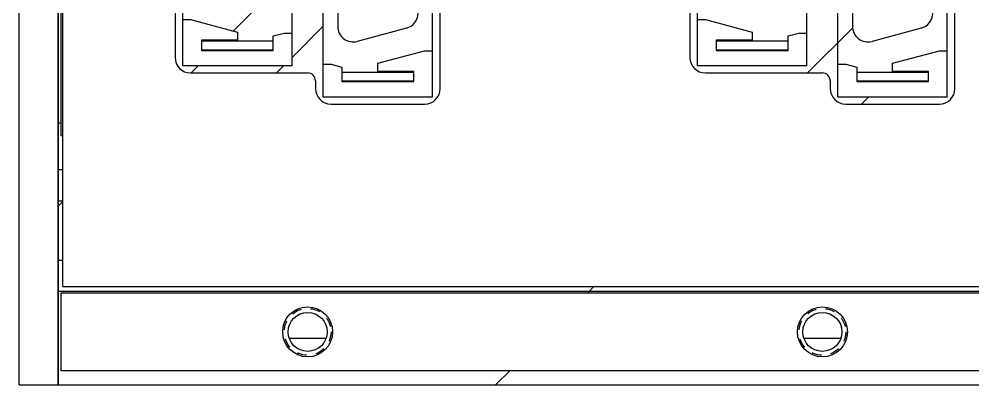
# Model space of a CAD drawing. Header units: inches. Extents: x 0 to 535, y 0 to 130.
# Drawn here: x 0 to 61.2, y 0 to 23.5 of the extents above; entities that cross this region are included whole.
import ezdxf

# ---------------------------------------------------------------- set-up
doc = ezdxf.new("R2010")
doc.units = ezdxf.units.IN
doc.header["$LTSCALE"] = 6.05
doc.header["$MEASUREMENT"] = 0
doc.linetypes.add('HIDDEN', pattern=[0.2, 0.1, -0.1])
for name, color, linetype in [('BRE716_PCB_ADXF_CONTINUOUS_LINE', 7, 'CONTINUOUS'), ('BREJ716_4_001_DXF_HIDDEN_LINE', 7, 'CONTINUOUS'), ('BREJ716_4_00DXF_CONTINUOUS_LINE', 7, 'CONTINUOUS'), ('BREJ716_4_01DXF_CONTINUOUS_LINE', 7, 'CONTINUOUS'), ('BSMJ712_4_00DXF_CONTINUOUS_LINE', 7, 'CONTINUOUS'), ('TE_1734101_5DXF_CONTINUOUS_LINE', 7, 'CONTINUOUS')]:
    doc.layers.add(name, color=color, linetype=linetype)

msp = doc.modelspace()

# ---------------------------------------------------------------- linework, layer by layer
at = {"layer": 'BRE716_PCB_ADXF_CONTINUOUS_LINE', "color": 7, "linetype": 'Continuous'}
for p, q in [((2.7, 16), (2.7, 114)), ((2.8, 15.9), (2.7, 16))]:
    msp.add_line(p, q, dxfattribs=at)
at = {"layer": 'BREJ716_4_001_DXF_HIDDEN_LINE', "color": 8, "linetype": 'HIDDEN'}
for centre in [(18.5, 3.4), (51.5, 3.4)]:
    msp.add_circle(centre, 1.5, dxfattribs=at)
at = {"layer": 'BREJ716_4_00DXF_CONTINUOUS_LINE', "color": 7, "linetype": 'Continuous'}
for p, q in [((2.8, 6.3), (2.8, 123.8)), ((10, 63.1), (10, 21)), ((43, 63.1), (43, 21)), ((27, 19), (27, 61.1)), ((60, 19), (60, 61.1)), ((11, 20), (18.5, 20)), ((44, 20), (51.5, 20)), ((19, 19.5), (19, 19)), ((52, 19.5), (52, 19)), ((20, 18), (26, 18)), ((53, 18), (59, 18)), ((2.5, 16.8), (2.7, 16.8)), ((2.5, 13.8), (2.8, 13.8)), ((2.5, 11.8), (2.8, 11.8)), ((2.5, 8), (2.8, 8)), ((2.8, 6.3), (529.2, 6.3)), ((2.5, 6), (529.5, 6)), ((17.493, 3), (19.507, 3)), ((50.493, 3), (52.507, 3)), ((2.5, 0), (529.5, 0))]:
    msp.add_line(p, q, dxfattribs=at)
at = {"layer": 'BREJ716_4_00DXF_CONTINUOUS_LINE', "color": 2, "linetype": 'Continuous'}
for p, q in [((13.729, 22.689), (15.117, 24.077)), ((17.5, 21), (19.5, 23)), ((50.553, 20), (53.432, 22.88)), ((13.095, 22.056), (13.134, 22.095)), ((12.484, 21.445), (12.524, 21.484)), ((11.039, 20), (11.489, 20.45)), ((16.5, 20), (16.95, 20.45)), ((54.013, 18), (54.463, 18.45)), ((2.5, 11.461), (2.8, 11.761)), ((36.453, 5.9), (36.853, 6.3)), ((30.553, 0), (31.453, 0.9))]:
    msp.add_line(p, q, dxfattribs=at)
at = {"layer": 'BREJ716_4_00DXF_CONTINUOUS_LINE', "color": 7, "linetype": 'Continuous'}
for centre in [(18.5, 3.4), (51.5, 3.4)]:
    msp.add_circle(centre, 1.25, dxfattribs=at)
for centre, radius, start, end in [((11, 21), 1, 180, 270), ((44, 21), 1, 180, 270), ((18.5, 19.5), 0.5, 0, 90), ((51.5, 19.5), 0.5, 0, 90), ((20, 19), 1, 180, 270), ((26, 19), 1, 270, 0), ((53, 19), 1, 180, 270), ((59, 19), 1, 270, 0), ((17.493, 4.622), 1.622, 263.6022, 269.99455), ((19.507, 4.622), 1.622, 270.00585, 276.3974), ((50.493, 4.622), 1.622, 263.6022, 269.99455), ((52.507, 4.622), 1.622, 270.00585, 276.3974)]:
    msp.add_arc(centre, radius, start, end, dxfattribs=at)
at = {"layer": 'BREJ716_4_01DXF_CONTINUOUS_LINE', "color": 7, "linetype": 'Continuous'}
for p, q in [((2.7, 0.9), (2.7, 5.9)), ((2.7, 5.9), (529.3, 5.9)), ((529.3, 0.9), (2.7, 0.9))]:
    msp.add_line(p, q, dxfattribs=at)
for centre in [(18.5, 3.4), (51.5, 3.4)]:
    msp.add_circle(centre, 1.6, dxfattribs=at)
at = {"layer": 'BSMJ712_4_00DXF_CONTINUOUS_LINE', "color": 7, "linetype": 'Continuous'}
for p, q in [((0, 0), (0, 130)), ((2.5, 130), (2.5, 0)), ((2.5, 0), (2.5, 130)), ((0, 0), (2.5, 0))]:
    msp.add_line(p, q, dxfattribs=at)
at = {"layer": 'TE_1734101_5DXF_CONTINUOUS_LINE', "color": 7, "linetype": 'Continuous'}
for p, q in [((20.425, 57.01), (20.425, 22.99)), ((53.425, 57.01), (53.425, 22.99)), ((17.5, 20.45), (17.5, 51.24)), ((50.5, 20.45), (50.5, 51.24)), ((10.5, 20.45), (10.5, 42.55)), ((43.5, 20.45), (43.5, 42.55)), ((26.5, 18.45), (26.5, 25.45)), ((59.5, 18.45), (59.5, 25.45)), ((19.5, 18.45), (19.5, 24.76)), ((52.5, 18.45), (52.5, 24.76)), ((10.5, 23.421), (11, 23.421)), ((11, 23.421), (14, 22.617)), ((43.5, 23.421), (44, 23.421)), ((44, 23.421), (47, 22.617)), ((24.834, 22.868), (21.684, 22.024)), ((57.834, 22.868), (54.684, 22.024)), ((11.7, 22.095), (11.7, 21.445)), ((14, 22.095), (11.7, 22.095)), ((11.7, 22.056), (16.3, 22.056)), ((14, 22.617), (14, 22.095)), ((16.3, 22.37), (17, 22.558)), ((16.3, 21.445), (16.3, 22.37)), ((17, 22.558), (17.5, 22.558)), ((44.7, 22.095), (44.7, 21.445)), ((47, 22.095), (44.7, 22.095)), ((44.7, 22.056), (49.3, 22.056)), ((47, 22.617), (47, 22.095)), ((49.3, 22.37), (50, 22.558)), ((49.3, 21.445), (49.3, 22.37)), ((50, 22.558), (50.5, 22.558)), ((11.7, 21.484), (16.3, 21.484)), ((11.7, 21.445), (16.3, 21.445)), ((23, 20.617), (26, 21.421)), ((26, 21.421), (26.5, 21.421)), ((44.7, 21.484), (49.3, 21.484)), ((44.7, 21.445), (49.3, 21.445)), ((56, 20.617), (59, 21.421)), ((59, 21.421), (59.5, 21.421)), ((17.5, 20.45), (10.5, 20.45)), ((19.5, 20.558), (20, 20.558)), ((20, 20.558), (20.7, 20.37)), ((20.7, 20.37), (20.7, 19.445)), ((23, 20.095), (23, 20.617)), ((50.5, 20.45), (43.5, 20.45)), ((52.5, 20.558), (53, 20.558)), ((53, 20.558), (53.7, 20.37)), ((53.7, 20.37), (53.7, 19.445)), ((56, 20.095), (56, 20.617)), ((20.7, 20.056), (25.3, 20.056)), ((25.3, 20.095), (23, 20.095)), ((25.3, 19.445), (25.3, 20.095)), ((53.7, 20.056), (58.3, 20.056)), ((58.3, 20.095), (56, 20.095)), ((58.3, 19.445), (58.3, 20.095)), ((20.7, 19.484), (25.3, 19.484)), ((20.7, 19.445), (25.3, 19.445)), ((53.7, 19.484), (58.3, 19.484)), ((53.7, 19.445), (58.3, 19.445)), ((26.5, 18.45), (19.5, 18.45)), ((59.5, 18.45), (52.5, 18.45))]:
    msp.add_line(p, q, dxfattribs=at)
for centre, start, end in [((24.575, 23.834), 285, 0), ((57.575, 23.834), 285, 0), ((21.425, 22.99), 180, 285), ((54.425, 22.99), 180, 285)]:
    msp.add_arc(centre, 1, start, end, dxfattribs=at)

doc.saveas('drawing.dxf')
